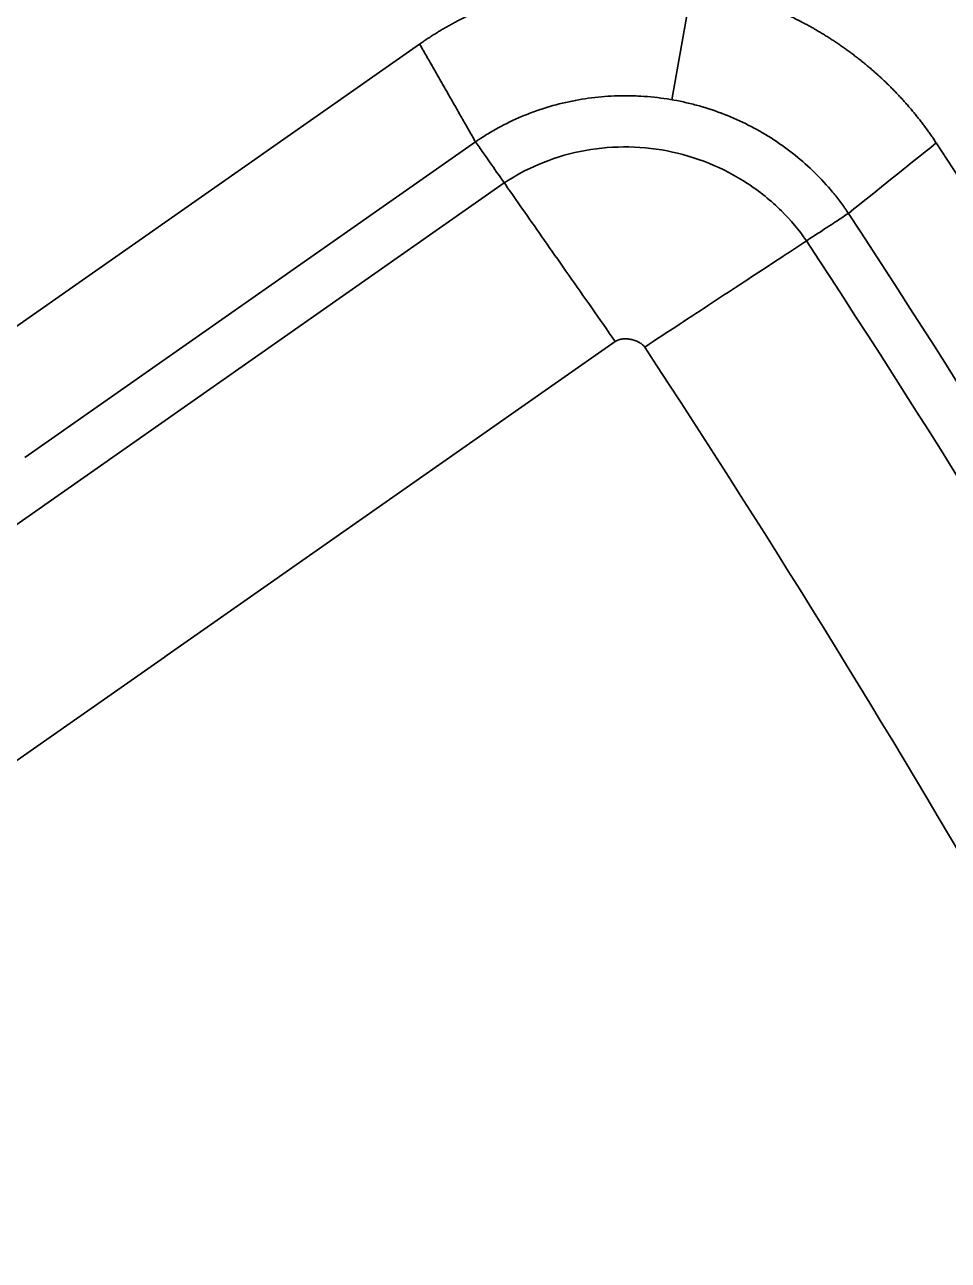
# Model space of a CAD drawing. Header units: millimetres. Extents: x -398 to 1086, y 978 to 1718.
# Drawn here: x 951.04 to 969.34, y 1535.61 to 1560.1 of the extents above; entities that cross this region are included whole.
import ezdxf

# ---------------------------------------------------------------- set-up
doc = ezdxf.new("R2010")
doc.units = ezdxf.units.MM
doc.layers.add('20', color=7, linetype='Continuous', true_color=0xffffff)

msp = doc.modelspace()

# ---------------------------------------------------------------- linework, layer by layer
at = {"layer": '20', "color": 7, "linetype": 'Continuous', "lineweight": 35}
for p, q in [((964.272, 1560.887), (963.866, 1558.612)), ((958.865, 1559.716), (938.287, 1545.306)), ((951.036, 1551.521), (959.972, 1557.778)), ((960.542, 1556.964), (940.131, 1542.672)), ((953.863, 1547.604), (962.742, 1553.821)), ((942.331, 1539.53), (953.806, 1547.564)), ((953.806, 1547.564), (953.863, 1547.604))]:
    msp.add_line(p, q, dxfattribs=at)
for radius, start, end in [(202.61, 0, 180), (201.12, 0, 180), (252.17, 31.85353, 33.33591), (249.948, 26.71555, 33.28795), (248.955, 26.71555, 33.28795), (245.118, 26.71555, 33.28795)]:
    msp.add_arc((758.426, 1419.177), radius, start, end, dxfattribs=at)
for points, degree, knots in [([(958.865, 1559.716), (959.458, 1560.131), (960.132, 1560.418), (960.799, 1560.703), (961.517, 1560.849), (962.225, 1560.994), (962.954, 1560.998), (963.679, 1561.001), (965.109, 1560.728), (966.457, 1560.184), (967.061, 1559.788), (967.673, 1559.387), (968.189, 1558.876), (968.708, 1558.361), (969.105, 1557.756)], 2, [0, 0, 0, 0.125, 0.125, 0.25, 0.25, 0.375, 0.375, 0.5, 0.625, 0.75, 0.75, 0.875, 0.875, 1, 1, 1]), ([(967.364, 1556.36), (967.362, 1556.362), (967.361, 1556.365), (967.357, 1556.369), (967.353, 1556.376), (967.342, 1556.392), (967.321, 1556.424), (967.277, 1556.487), (967.238, 1556.54), (967.16, 1556.645), (967.107, 1556.714), (966.94, 1556.914), (966.706, 1557.17), (966.445, 1557.402), (966.274, 1557.54), (966.24, 1557.567), (966.17, 1557.62), (966.135, 1557.646), (966.029, 1557.723), (965.958, 1557.772), (965.74, 1557.914), (965.442, 1558.089), (965.128, 1558.233), (964.807, 1558.363), (964.643, 1558.42), (964.433, 1558.483), (964.39, 1558.495), (964.306, 1558.517), (964.263, 1558.528), (964.136, 1558.559), (964.051, 1558.578), (963.794, 1558.627), (963.622, 1558.652), (963.362, 1558.676), (963.231, 1558.685), (963.1, 1558.69), (963.012, 1558.692), (962.968, 1558.692), (962.749, 1558.691), (962.401, 1558.673), (962.058, 1558.621), (961.717, 1558.553), (961.548, 1558.51), (961.338, 1558.445), (961.296, 1558.432), (961.213, 1558.404), (961.172, 1558.39), (961.049, 1558.345), (960.967, 1558.313), (960.727, 1558.212), (960.571, 1558.136), (960.342, 1558.011), (960.229, 1557.945), (960.1, 1557.863), (960.036, 1557.821), (960.004, 1557.799), (959.988, 1557.789), (959.981, 1557.784), (959.977, 1557.781), (959.974, 1557.779), (959.972, 1557.778)], 3, [0, 0, 0, 0, 0.000977, 0.000977, 0.001953, 0.003906, 0.007812, 0.015625, 0.03125, 0.03125, 0.0625, 0.0625, 0.125, 0.1875, 0.1875, 0.203125, 0.203125, 0.21875, 0.21875, 0.25, 0.25, 0.3125, 0.375, 0.375, 0.4375, 0.4375, 0.453125, 0.453125, 0.46875, 0.46875, 0.5, 0.5, 0.5625, 0.5625, 0.59375, 0.609375, 0.609375, 0.625, 0.625, 0.6875, 0.75, 0.75, 0.8125, 0.8125, 0.828125, 0.828125, 0.84375, 0.84375, 0.875, 0.875, 0.9375, 0.9375, 0.96875, 0.984375, 0.992188, 0.996094, 0.998047, 0.999023, 0.999023, 1, 1, 1, 1]), ([(959.972, 1557.778), (960.013, 1557.72), (960.066, 1557.644), (960.195, 1557.46), (960.271, 1557.351), (960.445, 1557.103), (960.542, 1556.964), (960.756, 1556.658), (960.872, 1556.492), (961.121, 1556.138), (961.253, 1555.949), (961.528, 1555.555), (961.672, 1555.35), (961.969, 1554.926), (962.121, 1554.709), (962.43, 1554.268), (962.586, 1554.045), (962.742, 1553.821)], 3, [0, 0, 0, 0, 0.125, 0.125, 0.25, 0.25, 0.375, 0.375, 0.5, 0.5, 0.625, 0.625, 0.75, 0.75, 0.875, 0.875, 1, 1, 1, 1]), ([(960.542, 1556.963), (960.758, 1557.108), (960.985, 1557.229), (961.486, 1557.443), (961.766, 1557.53), (962.331, 1557.646), (962.617, 1557.676), (963.195, 1557.679), (963.487, 1557.652), (964.051, 1557.543), (964.328, 1557.462), (964.867, 1557.244), (965.123, 1557.111), (965.603, 1556.796), (965.83, 1556.613), (966.22, 1556.226), (966.385, 1556.028), (966.533, 1555.815)], 3, [0, 0, 0, 0, 0.114854, 0.114854, 0.243275, 0.243275, 0.371696, 0.371696, 0.500117, 0.500117, 0.628538, 0.628538, 0.756959, 0.756959, 0.88538, 0.88538, 1, 1, 1, 1]), ([(963.326, 1553.709), (963.554, 1553.859), (963.782, 1554.009), (964.232, 1554.304), (964.454, 1554.45), (964.886, 1554.733), (965.096, 1554.871), (965.498, 1555.135), (965.69, 1555.261), (966.052, 1555.499), (966.221, 1555.61), (966.533, 1555.815), (966.675, 1555.908), (966.928, 1556.074), (967.039, 1556.147), (967.227, 1556.271), (967.305, 1556.321), (967.364, 1556.36)], 3, [0, 0, 0, 0, 0.125, 0.125, 0.25, 0.25, 0.375, 0.375, 0.5, 0.5, 0.625, 0.625, 0.75, 0.75, 0.875, 0.875, 1, 1, 1, 1]), ([(963.326, 1553.709), (963.323, 1553.715), (963.319, 1553.72), (963.31, 1553.731), (963.305, 1553.736), (963.291, 1553.75), (963.281, 1553.759), (963.249, 1553.784), (963.227, 1553.798), (963.18, 1553.823), (963.156, 1553.834), (963.118, 1553.847), (963.105, 1553.851), (963.079, 1553.858), (963.066, 1553.861), (963.027, 1553.868), (963.001, 1553.871), (962.961, 1553.873), (962.947, 1553.873), (962.92, 1553.872), (962.907, 1553.872), (962.867, 1553.867), (962.841, 1553.862), (962.803, 1553.851), (962.79, 1553.846), (962.772, 1553.838), (962.766, 1553.835), (962.754, 1553.829), (962.748, 1553.825), (962.742, 1553.821)], 3, [0, 0, 0, 0, 0.03125, 0.03125, 0.0625, 0.0625, 0.125, 0.125, 0.25, 0.25, 0.375, 0.375, 0.4375, 0.4375, 0.5, 0.5, 0.625, 0.625, 0.6875, 0.6875, 0.75, 0.75, 0.875, 0.875, 0.9375, 0.9375, 0.96875, 0.96875, 1, 1, 1, 1])]:
    msp.add_open_spline(points, degree=degree, knots=knots, dxfattribs=at)
for points, degree in [([(959.972, 1557.778), (959.423, 1558.74), (958.865, 1559.716)], 2), ([(967.364, 1556.36), (967.945, 1556.826), (968.525, 1557.291), (969.105, 1557.756)], 3), ([(953.863, 1547.604), (953.844, 1547.592), (953.825, 1547.578), (953.806, 1547.564)], 3)]:
    msp.add_open_spline(points, degree=degree, dxfattribs=at)

doc.saveas('drawing.dxf')
